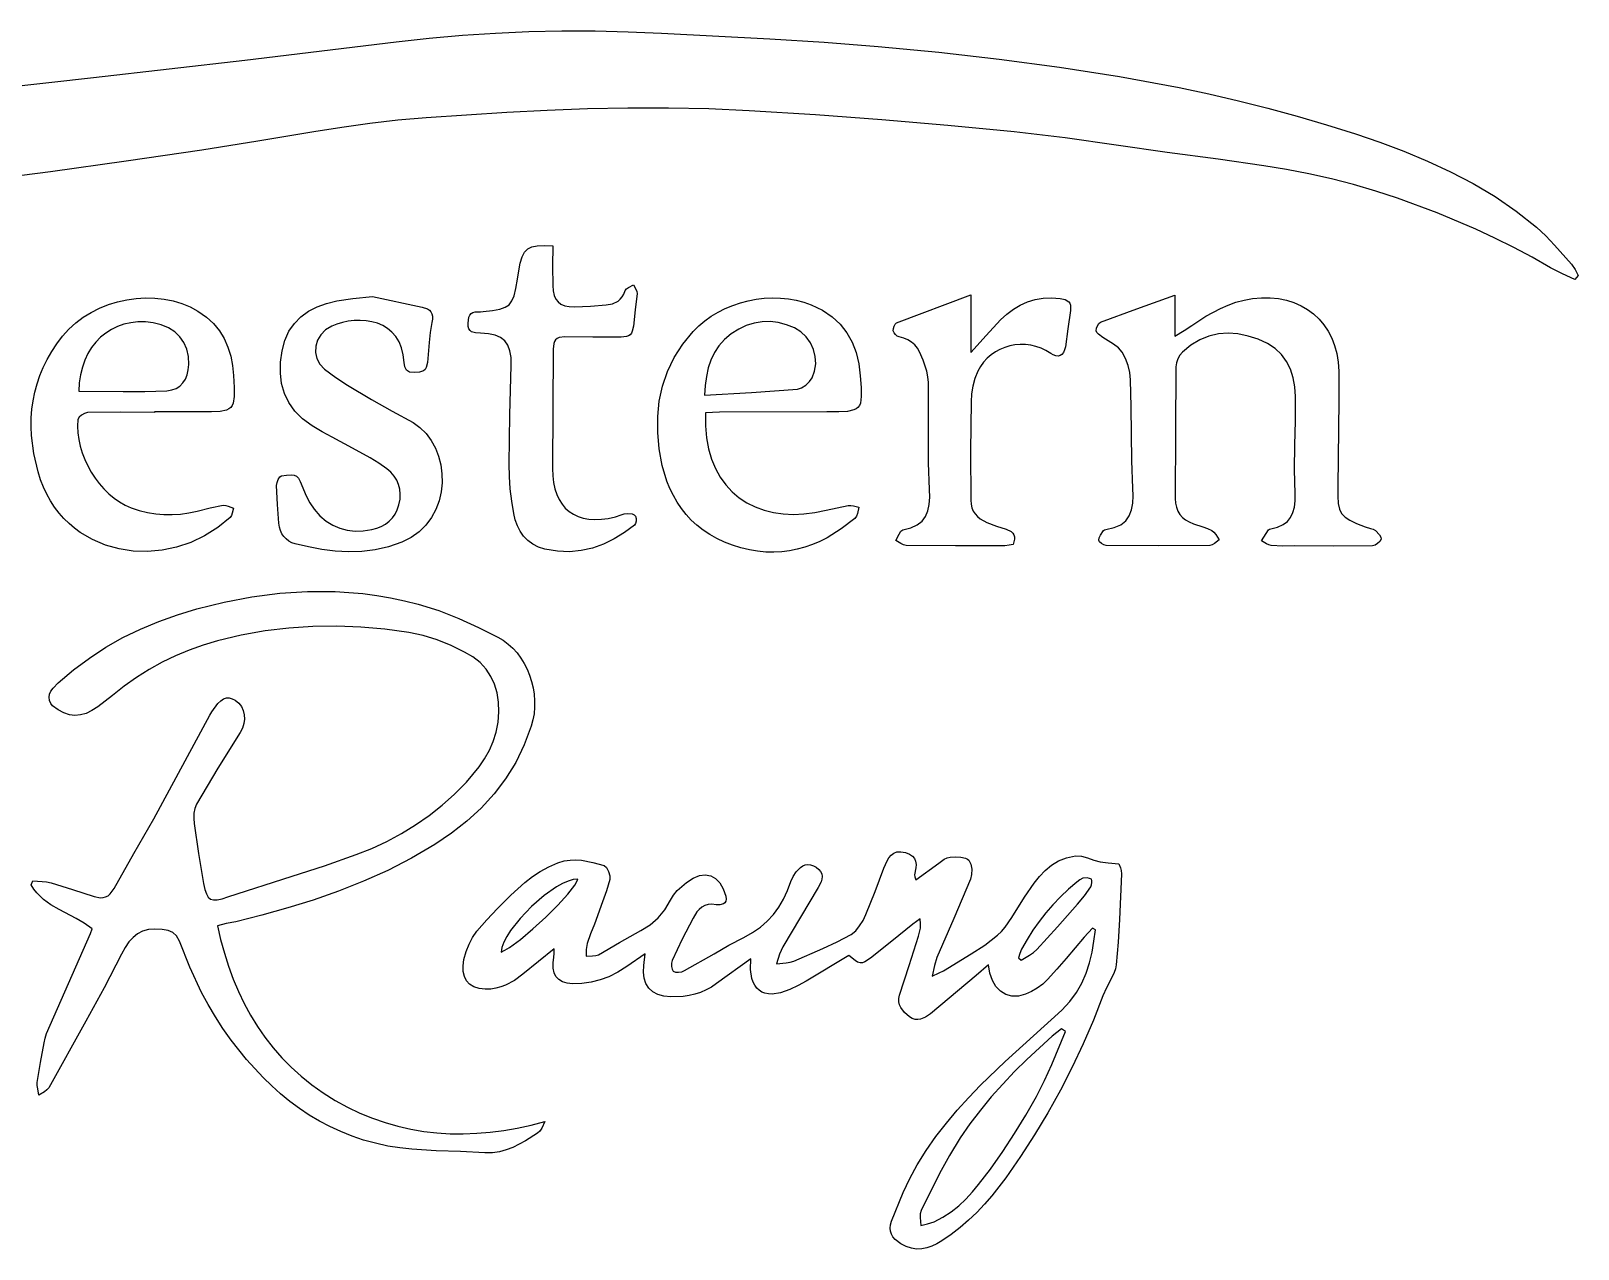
# Model space of a CAD drawing. Extents: x 20 to 1042, y 32 to 496.
# Drawn here: x 573.7 to 1041.9, y 32 to 400.6 of the extents above; entities that cross this region are included whole.
import ezdxf

# ---------------------------------------------------------------- set-up
doc = ezdxf.new("R2010")
doc.units = 0

msp = doc.modelspace()

# ---------------------------------------------------------------- linework, layer by layer
at = {"layer": 'Layer 1', "color": 7}
for points in [[(536.660644, 380.218016), (592.591837, 386.461513), (638.423235, 391.687689), (684.21693, 397.235333), (694.237649, 398.38105), (704.263639, 399.278162), (714.294963, 399.935537), (724.331681, 400.362042), (734.373857, 400.566547), (744.421551, 400.557917), (754.474827, 400.34502), (764.533745, 399.936725), (797.344352, 398.230496), (813.736633, 397.182292), (830.10535, 395.875376), (848.442389, 394.110892), (866.731988, 392.062859), (884.958212, 389.652369), (903.105123, 386.80051), (921.156784, 383.428374), (930.141915, 381.522542), (939.097258, 379.45705), (948.020819, 377.222034), (956.910608, 374.807629), (965.764631, 372.203973), (974.580897, 369.401201), (981.935328, 366.879792), (989.19857, 364.166799), (996.342937, 361.213758), (1003.340739, 357.972208), (1010.164288, 354.393687), (1016.785896, 350.429732), (1023.177875, 346.031882), (1029.312537, 341.151674), (1032.131503, 338.531228), (1034.798665, 335.733676), (1039.967294, 329.962459), (1041.019011, 328.364378), (1041.911979, 326.623422), (1040.972709, 325.40634), (1040.972709, 325.40634)], [(1040.972709, 325.40634), (1037.237128, 327.077182), (1033.598781, 328.914711), (1028.056429, 332.078891), (1022.435694, 335.068043), (1016.741041, 337.893175), (1010.976935, 340.565292), (999.258223, 345.494515), (987.315277, 349.943767), (980.678858, 352.135362), (973.990257, 354.07457), (967.253597, 355.785078), (960.473001, 357.290576), (953.652594, 358.614752), (946.796499, 359.781294), (932.993741, 361.736232), (917.547303, 363.830696), (902.116244, 366.05588), (886.676255, 368.188295), (871.203027, 370.004451), (851.191499, 371.949714), (831.157398, 373.686123), (811.105934, 375.19036), (791.042316, 376.439109), (778.818013, 376.965655), (766.594764, 377.207599), (754.372879, 377.194364), (742.152669, 376.955377), (729.934443, 376.52006), (717.718512, 375.917839), (693.294772, 374.330383), (684.738752, 373.567123), (676.220033, 372.566606), (667.730272, 371.381543), (659.26113, 370.064643), (642.351341, 367.246173), (625.423941, 364.532874), (602.520769, 361.169611), (579.594528, 357.948726), (556.639017, 354.975888)], [(731.58787, 335.534577), (731.54719, 329.4409), (731.61962, 323.551613), (731.759844, 321.920149), (732.05829, 320.556699), (732.534028, 319.44452), (733.206126, 318.566869), (734.093652, 317.907004), (735.215675, 317.448179), (736.591264, 317.173654), (738.239487, 317.066684), (743.008595, 317.252223), (747.777704, 317.693746), (749.717345, 318.053248), (751.35685, 318.823515), (752.047154, 319.394932), (752.642145, 320.107735), (753.135065, 320.974823), (753.519155, 322.009094), (753.88523, 322.527057), (754.536807, 322.961924), (756.040631, 323.773863), (756.745745, 322.436396), (757.029592, 321.772871), (757.117484, 321.122741), (756.581703, 316.186945), (756.006235, 311.25115), (755.688818, 309.709416), (755.397808, 309.126119), (755.006773, 308.662536), (754.506845, 308.314666), (753.889158, 308.07851), (752.265031, 307.925341), (743.781178, 307.96106), (735.297324, 307.988841), (733.555995, 307.804212), (732.934541, 307.531288), (732.45934, 307.1349), (732.115481, 306.612751), (731.888048, 305.962549), (731.722807, 304.268804), (731.593492, 286.217629), (731.521724, 268.166454), (731.615941, 265.949474), (731.868168, 263.899298), (732.275927, 262.017407), (732.836743, 260.305279), (733.548139, 258.764397), (734.407637, 257.396241), (735.412763, 256.202291), (736.561038, 255.184027), (737.849987, 254.342931), (739.277133, 253.680483), (740.839998, 253.198163), (742.536108, 252.897452), (744.362984, 252.77983), (746.318151, 252.846778), (748.399132, 253.099776), (750.60345, 253.540306), (752.359289, 254.132971), (753.232124, 254.423599), (754.117112, 254.5907), (755.60473, 254.422028), (756.269909, 254.143472), (756.691505, 253.749326), (756.872372, 253.099651), (756.862492, 252.290482), (756.678483, 251.525465), (756.336964, 251.008246), (753.302507, 248.792172), (750.178133, 246.882033), (746.958013, 245.312648), (743.636318, 244.118836), (740.207219, 243.335417), (736.664887, 242.99721), (733.003492, 243.139036), (729.217206, 243.795714), (727.269069, 244.424424), (725.555212, 245.301646), (724.068318, 246.405272), (722.801069, 247.713196), (721.746147, 249.20331), (720.896236, 250.853507), (720.244019, 252.641679), (719.782177, 254.545721), (719.174793, 258.252901), (718.741042, 261.998032), (718.479932, 265.759534), (718.39047, 269.515827), (718.666628, 284.421441), (719.059865, 299.32904), (718.981307, 301.779853), (718.647694, 303.819096), (718.031185, 305.477959), (717.103935, 306.787634), (715.838102, 307.779314), (714.205842, 308.48419), (712.179312, 308.933454), (709.730668, 309.158298), (708.240405, 309.245776), (707.039859, 309.568402), (706.583578, 309.914943), (706.242141, 310.43673), (706.02969, 311.172581), (705.960361, 312.161315), (706.208903, 313.949441), (706.509164, 314.581583), (706.92675, 315.056184), (707.461662, 315.38605), (708.113901, 315.583986), (709.770356, 315.63529), (710.505897, 315.690852), (713.369961, 316.038236), (715.566997, 316.427013), (717.207851, 316.960587), (718.403368, 317.742363), (719.264395, 318.875744), (719.901776, 320.464136), (720.426359, 322.610943), (720.948988, 325.419569), (721.306175, 327.972795), (721.780197, 330.349836), (722.344539, 332.213482), (723.069925, 333.615885), (724.02708, 334.609198), (725.286728, 335.245572), (726.919592, 335.577159), (728.996398, 335.65611), (731.58787, 335.534577), (731.58787, 335.534577)], [(611.067668, 285.176495), (600.914956, 285.198323), (590.766214, 285.081245), (589.898589, 284.860277), (588.976641, 284.341405), (588.229814, 283.675193), (587.887551, 283.012206), (587.779405, 281.007695), (587.865242, 278.976984), (588.135402, 276.935236), (588.580221, 274.897611), (589.190038, 272.879271), (589.95519, 270.895379), (590.866015, 268.961097), (591.912851, 267.091585), (593.086035, 265.302007), (594.375906, 263.607523), (595.772802, 262.023296), (597.26706, 260.564488), (598.849017, 259.24626), (600.509013, 258.083774), (602.237384, 257.092193), (604.024468, 256.286677), (606.483442, 255.445009), (608.952864, 254.826799), (611.432518, 254.42284), (613.922187, 254.223922), (616.421655, 254.220837), (618.930702, 254.404376), (621.449114, 254.76533), (623.976672, 255.294491), (627.91962, 256.273779), (631.89035, 257.072489), (632.632505, 257.034455), (633.40641, 256.786078), (634.978033, 256.138511), (634.588766, 254.623112), (634.345143, 253.917998), (633.959389, 253.365681), (630.210806, 250.308456), (626.225219, 247.792658), (622.056706, 245.814262), (617.759344, 244.369239), (613.387211, 243.453563), (608.994386, 243.063206), (604.634946, 243.194143), (600.36297, 243.842346), (596.232536, 245.003789), (592.297721, 246.674444), (588.612603, 248.850284), (586.880581, 250.126391), (585.231262, 251.527284), (583.671406, 253.052459), (582.207774, 254.701415), (580.847124, 256.473646), (579.596217, 258.368651), (578.461813, 260.385925), (577.450671, 262.524965), (576.569551, 264.785268), (575.825212, 267.16633), (574.564872, 272.699174), (573.877426, 278.140241), (573.756882, 280.822947), (573.789571, 283.478616), (573.978833, 286.105884), (574.328003, 288.703386), (574.840419, 291.269759), (575.519417, 293.803637), (576.368335, 296.303657), (577.39051, 298.768454), (578.589278, 301.196665), (579.967977, 303.586924), (581.529944, 305.937868), (583.278515, 308.248132), (585.160722, 310.349987), (587.246134, 312.250002), (589.510557, 313.944836), (591.9298, 315.431148), (594.479671, 316.705597), (597.135977, 317.764842), (599.874526, 318.605543), (602.671126, 319.224358), (605.501584, 319.617947), (608.341708, 319.782969), (611.167306, 319.716083), (613.954185, 319.413949), (616.678154, 318.873224), (619.315019, 318.090568), (621.84059, 317.062641), (624.230672, 315.786102), (626.770886, 314.01569), (628.929914, 312.030843), (630.727662, 309.844333), (632.184037, 307.468936), (633.318943, 304.917425), (634.152286, 302.202576), (634.703973, 299.337163), (634.993908, 296.33396), (635.166916, 292.694414), (635.160554, 289.958502), (634.856475, 287.996991), (634.555807, 287.266251), (634.136329, 286.680649), (633.583246, 286.224032), (632.881766, 285.880244), (630.974438, 285.466544), (628.295995, 285.310316), (624.728088, 285.282328), (611.067668, 285.279682), (611.067668, 285.176495), (611.067668, 285.176495)], [(677.073189, 320.196701), (692.045941, 316.987309), (693.665643, 316.447932), (694.270593, 316.05932), (694.73245, 315.571459), (695.046348, 314.969373), (695.207418, 314.238085), (695.210793, 313.36262), (695.051604, 312.328002), (694.526737, 309.349749), (694.174511, 306.333544), (693.678418, 300.265663), (693.297997, 298.700159), (692.949068, 298.162167), (692.498378, 297.762708), (691.303868, 297.305476), (689.738777, 297.180626), (688.276666, 297.379518), (687.336694, 297.978013), (686.819889, 298.949074), (686.627281, 300.265663), (686.379096, 302.623537), (685.861943, 304.71119), (685.101411, 306.538697), (684.123085, 308.11613), (682.952555, 309.453563), (681.615407, 310.561069), (680.137229, 311.448719), (678.543609, 312.126589), (676.860133, 312.604749), (675.112391, 312.893275), (673.325969, 313.002237), (671.526454, 312.941711), (669.739435, 312.721768), (667.990499, 312.352481), (666.305233, 311.843925), (664.709225, 311.20617), (662.862927, 310.091873), (661.427362, 308.658153), (660.422841, 306.991642), (659.869671, 305.17897), (659.788162, 303.306766), (660.198622, 301.461661), (661.121361, 299.730286), (662.576686, 298.19927), (665.948755, 295.689948), (669.491232, 293.38849), (676.768918, 289.04999), (683.042181, 285.551541), (689.323382, 282.064999), (691.426281, 280.566774), (693.259565, 278.753634), (694.814813, 276.671201), (696.083601, 274.365096), (697.057509, 271.88094), (697.728114, 269.264354), (698.086994, 266.56096), (698.125727, 263.816379), (697.835892, 261.076231), (697.209066, 258.386138), (696.236827, 255.791722), (694.910754, 253.338602), (693.222425, 251.072402), (691.163417, 249.038741), (688.725308, 247.283241), (685.899678, 245.851524), (681.878155, 244.445513), (677.854494, 243.530139), (673.829034, 243.052814), (669.802117, 242.960954), (665.774084, 243.201973), (661.745275, 243.723284), (657.716033, 244.472302), (653.686697, 245.396441), (652.634546, 245.744362), (651.698852, 246.234135), (650.882965, 246.856303), (650.190233, 247.601409), (649.624005, 248.459997), (649.187629, 249.422609), (648.884454, 250.479788), (648.717829, 251.622079), (648.260761, 257.312598), (647.998163, 263.007085), (648.1553, 263.906502), (648.554779, 264.878349), (649.052981, 265.654734), (649.506286, 265.967769), (651.028052, 266.138053), (652.588016, 266.312058), (653.329769, 266.214653), (654.018005, 265.895215), (654.631703, 265.279424), (655.149841, 264.292959), (657.015813, 259.885667), (658.137562, 257.782481), (659.449315, 255.831594), (661.163405, 253.875189), (663.024369, 252.267661), (665.024549, 251.004918), (667.156287, 250.082867), (669.411924, 249.497415), (671.783802, 249.24447), (674.264263, 249.319938), (676.845647, 249.719727), (678.345941, 250.121609), (679.724848, 250.666149), (680.975576, 251.358834), (682.091336, 252.205154), (683.065337, 253.210595), (683.89079, 254.380646), (684.560903, 255.720795), (685.068887, 257.23653), (685.388324, 258.867095), (685.472335, 260.431122), (685.32808, 261.922843), (684.962723, 263.336491), (684.383426, 264.6663), (683.597351, 265.906502), (682.61166, 267.051329), (681.433516, 268.095016), (678.970704, 269.832335), (676.373697, 271.398997), (671.045988, 274.341821), (664.864337, 277.641171), (661.783309, 279.303), (658.771983, 281.075458), (655.872902, 283.192438), (653.52402, 285.550921), (651.702051, 288.133205), (650.383709, 290.921584), (649.54571, 293.898355), (649.164767, 297.045812), (649.217596, 300.346253), (649.680911, 303.781971), (650.528124, 306.93702), (651.780956, 309.692094), (653.41119, 312.066665), (655.390612, 314.080203), (657.691006, 315.752182), (660.284157, 317.102072), (663.14185, 318.149345), (666.235869, 318.913473), (671.139584, 319.593782), (677.073189, 320.196701), (677.073189, 320.196701)], [(777.871374, 285.007162), (777.850062, 281.131913), (778.15269, 277.506838), (778.763563, 274.134438), (779.666983, 271.017212), (780.847255, 268.157659), (782.28868, 265.55828), (783.975564, 263.221575), (785.892208, 261.150043), (788.022916, 259.346185), (790.351992, 257.812499), (792.863739, 256.551487), (795.542459, 255.565647), (798.372457, 254.85748), (801.338036, 254.429485), (804.423499, 254.284163), (807.613149, 254.424013), (810.975296, 254.885627), (814.317352, 255.574949), (821.003695, 257.011635), (821.794095, 257.027385), (822.614013, 256.873721), (824.273941, 256.448073), (823.821835, 254.602606), (823.534638, 253.751311), (823.070088, 253.106389), (818.918093, 249.893711), (814.623565, 247.241246), (812.423655, 246.135596), (810.189077, 245.182604), (807.920151, 244.38647), (805.617201, 243.751396), (803.280548, 243.281583), (800.910513, 242.981232), (798.507417, 242.854545), (796.071584, 242.905723), (793.603334, 243.138966), (791.102989, 243.558478), (788.570871, 244.168458), (786.007301, 244.973108), (783.551982, 245.927225), (781.251381, 247.012345), (779.102894, 248.225155), (777.103918, 249.562342), (775.251847, 251.02059), (773.544078, 252.596587), (771.978005, 254.287018), (770.551024, 256.088571), (769.260531, 257.99793), (768.103921, 260.011784), (767.078589, 262.126817), (766.181932, 264.339715), (764.764222, 269.045856), (763.829954, 274.103696), (763.377724, 279.05746), (763.380163, 283.882395), (763.85786, 288.570469), (764.831401, 293.113654), (766.321375, 297.503918), (768.348371, 301.733231), (770.932974, 305.793562), (774.095775, 309.676881), (775.773731, 311.35856), (777.599298, 312.896287), (779.556749, 314.287186), (781.630354, 315.528382), (783.804388, 316.616997), (786.063122, 317.550158), (788.390829, 318.324987), (790.77178, 318.938609), (793.190248, 319.388148), (795.630506, 319.670728), (798.076825, 319.783475), (800.513478, 319.723511), (802.924737, 319.487961), (805.294875, 319.073949), (807.608164, 318.4786), (809.848876, 317.699037), (813.244581, 316.078394), (816.158767, 314.117989), (818.611958, 311.83624), (820.62468, 309.251564), (822.217459, 306.382378), (823.410821, 303.2471), (824.225293, 299.864148), (824.681399, 296.251939), (824.929631, 292.645337), (824.972109, 289.933656), (824.696095, 287.988873), (824.403424, 287.264061), (823.988853, 286.682964), (823.43829, 286.229581), (822.737644, 285.887908), (820.829732, 285.47568), (818.152379, 285.318259), (814.592849, 285.28762), (782.099411, 285.202953), (777.871374, 285.007162), (777.871374, 285.007162)], [(858.100877, 320.712638), (858.100877, 303.276618), (862.747947, 308.458145), (867.139033, 313.153501), (869.03631, 314.899424), (871.024682, 316.402291), (873.109172, 317.649733), (875.294804, 318.629377), (877.586599, 319.328853), (879.989581, 319.735789), (882.508773, 319.837814), (885.149197, 319.622556), (886.724128, 319.272355), (887.783121, 318.638638), (888.11232, 318.170889), (888.30435, 317.578776), (888.265985, 315.950144), (887.521845, 310.478898), (886.741987, 305.017574), (886.493811, 304.045516), (886.140185, 303.278561), (885.690006, 302.716927), (885.152174, 302.36083), (884.535587, 302.210488), (883.849144, 302.266118), (883.101744, 302.527936), (882.302284, 302.99616), (880.87298, 303.87613), (879.380187, 304.580263), (877.838987, 305.111499), (876.264459, 305.472781), (874.671684, 305.66705), (873.075743, 305.697247), (871.491716, 305.566316), (869.934683, 305.277196), (868.419725, 304.83283), (866.961922, 304.23616), (865.576355, 303.490127), (864.278105, 302.597673), (863.082251, 301.56174), (862.003874, 300.385268), (861.058055, 299.071201), (860.259875, 297.622479), (859.392497, 295.440786), (858.767957, 293.126883), (858.376085, 290.752954), (858.20671, 288.391178), (858.042008, 273.482588), (858.111461, 258.570028), (858.205119, 257.38574), (858.46534, 256.303958), (858.881831, 255.32251), (859.444297, 254.439226), (860.142445, 253.651937), (860.96598, 252.958471), (862.948038, 251.844329), (865.882263, 250.755239), (868.872051, 249.807039), (870.333542, 249.105109), (870.827836, 248.645949), (871.164001, 248.110732), (871.341665, 247.496512), (871.360454, 246.800343), (870.919924, 245.150379), (869.711441, 244.947973), (868.467239, 244.824942), (853.527891, 244.797822), (838.590527, 244.877858), (837.789047, 245.049796), (836.990792, 245.455641), (835.39701, 246.428315), (836.412678, 248.367377), (836.945937, 249.192421), (837.553361, 249.598019), (839.990021, 250.213087), (841.918278, 251.109408), (843.388579, 252.277526), (844.451371, 253.707985), (845.1571, 255.391327), (845.556212, 257.318096), (845.699154, 259.478835), (845.636372, 261.864087), (845.339171, 269.941434), (845.294729, 278.034408), (845.284477, 294.230525), (845.132011, 295.941054), (844.779123, 297.653568), (843.718145, 301.001204), (842.631329, 303.464513), (841.94807, 304.567075), (841.147391, 305.556993), (840.211155, 306.414329), (839.121222, 307.119149), (837.859456, 307.651513), (836.407717, 307.991487), (835.858914, 308.226718), (835.319289, 308.694616), (834.8893, 309.276616), (834.669407, 309.854151), (834.696527, 310.517924), (834.912162, 311.253134), (835.261742, 311.890117), (835.690697, 312.259211), (858.100877, 320.712638), (858.100877, 320.712638)], [(919.851904, 320.614742), (919.851904, 308.269299), (922.669051, 309.920297), (925.061543, 311.42842), (929.294333, 314.227047), (933.692571, 316.632768), (935.984661, 317.635579), (938.355226, 318.476911), (940.816639, 319.135682), (943.38127, 319.590806), (946.108812, 319.829733), (948.738259, 319.820094), (951.259326, 319.569121), (953.661725, 319.084047), (955.935171, 318.372103), (958.069378, 317.440521), (960.054059, 316.296534), (961.878929, 314.947374), (963.5337, 313.400273), (965.008088, 311.662462), (966.291805, 309.741175), (967.374566, 307.643643), (968.246084, 305.377098), (968.896073, 302.948773), (969.314247, 300.365899), (969.49032, 297.635708), (969.547371, 288.886403), (969.454602, 280.133874), (969.164883, 262.626086), (969.174454, 259.834249), (969.322806, 257.635802), (969.688199, 255.917201), (970.348892, 254.564903), (971.383143, 253.465365), (972.869211, 252.505042), (974.885354, 251.570392), (977.509831, 250.547872), (979.12974, 250.069969), (979.910426, 249.798151), (980.602806, 249.407519), (981.859245, 248.110732), (982.272284, 247.399458), (982.335825, 246.835772), (981.911417, 246.123093), (981.242436, 245.454318), (980.461337, 244.955703), (979.700578, 244.753504), (967.890585, 244.69728), (956.078608, 244.764087), (952.566269, 244.73366), (949.069804, 244.861983), (948.321158, 245.055294), (947.589132, 245.422238), (946.138225, 246.280148), (948.217847, 249.653581), (948.504589, 249.844081), (948.884596, 249.939331), (950.942644, 250.452761), (952.61625, 251.200193), (953.935212, 252.179982), (954.929326, 253.390485), (955.628388, 254.83006), (956.062196, 256.497062), (956.260545, 258.389848), (956.253233, 260.506776), (956.100974, 267.861894), (956.192048, 275.227182), (956.354064, 282.596935), (956.414628, 289.965447), (956.238934, 292.904473), (955.741306, 295.660472), (954.906397, 298.214375), (953.718858, 300.547114), (952.163343, 302.639619), (950.224502, 304.472822), (947.886989, 306.027656), (945.135455, 307.28505), (942.036284, 308.267961), (938.982288, 308.880196), (935.983421, 309.096612), (933.049634, 308.892061), (930.190882, 308.241399), (927.417117, 307.119479), (924.738292, 305.501156), (922.164359, 303.361284), (921.395497, 302.443967), (920.768022, 301.332925), (920.341961, 300.138043), (920.177341, 298.969207), (920.062909, 279.064297), (920.023883, 259.157403), (920.10489, 257.736623), (920.361391, 256.454439), (920.792765, 255.307317), (921.398391, 254.291721), (922.17765, 253.404118), (923.129922, 252.640971), (924.254585, 251.998748), (925.551021, 251.473912), (928.373791, 250.569038), (929.756527, 250.059303), (931.075514, 249.433977), (931.717459, 248.907375), (932.254232, 248.189776), (933.250387, 246.616168), (931.884477, 245.536008), (931.201026, 245.085473), (930.514599, 244.896379), (914.82615, 244.809067), (899.137701, 244.896379), (898.438829, 245.071872), (897.69407, 245.490699), (897.103595, 246.00924), (896.867578, 246.483877), (897.021119, 247.231076), (897.3855, 247.974802), (898.312202, 249.441915), (898.591998, 249.64399), (898.971013, 249.740894), (901.539231, 250.291387), (903.539576, 251.185145), (905.035705, 252.395845), (906.091273, 253.897162), (906.769933, 255.662773), (907.135342, 257.666353), (907.251154, 259.88158), (907.181024, 262.282128), (906.862573, 270.463861), (906.738839, 278.656508), (906.652313, 286.852132), (906.445483, 295.042795), (906.222241, 297.212624), (905.72714, 299.391878), (904.972086, 301.484812), (903.968986, 303.39568), (902.805896, 304.706234), (901.294052, 305.797763), (898.039681, 307.85655), (896.784235, 308.80971), (896.286488, 309.336643), (896.052663, 309.885901), (896.126291, 310.598787), (896.427378, 311.380134), (896.879774, 312.057301), (897.407328, 312.457648), (908.347835, 316.491547), (919.851904, 320.614742), (919.851904, 320.614742)], [(588.162717, 291.603216), (601.573107, 291.504328), (608.198678, 291.52843), (614.792996, 291.732862), (616.327051, 291.950765), (617.653552, 292.428343), (618.776283, 293.145471), (619.699027, 294.082028), (620.425565, 295.21789), (620.959682, 296.532935), (621.305159, 298.007039), (621.46578, 299.620081), (621.365378, 302.04102), (620.870426, 304.26653), (619.999871, 306.274317), (618.772655, 308.042088), (617.207724, 309.54755), (615.324023, 310.76841), (613.140495, 311.682373), (610.676085, 312.267148), (608.332246, 312.520372), (606.071219, 312.527716), (603.902024, 312.297734), (601.83368, 311.838979), (599.875204, 311.160005), (598.035616, 310.269366), (596.323936, 309.175615), (594.74918, 307.887307), (593.32037, 306.412996), (592.046522, 304.761233), (590.936656, 302.940575), (589.999792, 300.959574), (589.244946, 298.826783), (588.68114, 296.550758), (588.317391, 294.140051), (588.162717, 291.603216), (588.162717, 291.603216)], [(777.519479, 290.383488), (791.774219, 291.189144), (805.689631, 292.201174), (806.928293, 292.585439), (808.167451, 293.404034), (809.263734, 294.483078), (810.073771, 295.64869), (810.867727, 297.680176), (811.184689, 299.832615), (811.055663, 302.02406), (810.511656, 304.172562), (809.583672, 306.196172), (808.302719, 308.012943), (806.6998, 309.540925), (804.805924, 310.698171), (802.307971, 311.688957), (799.828125, 312.329036), (797.371596, 312.620423), (794.943592, 312.565135), (792.549323, 312.165186), (790.193997, 311.422591), (787.882823, 310.339367), (785.62101, 308.917527), (783.564678, 307.216951), (781.8753, 305.328046), (780.518491, 303.25695), (779.459864, 301.009803), (778.665035, 298.592744), (778.099618, 296.011913), (777.729228, 293.273448), (777.519479, 290.383488), (777.519479, 290.383488)], [(592.179087, 128.882025), (589.830071, 130.601923), (587.327669, 132.071449), (582.198686, 134.728317), (579.740095, 136.150125), (577.464097, 137.790493), (575.454687, 139.766655), (574.576201, 140.917293), (573.79586, 142.195842), (574.232422, 143.420861), (577.032703, 143.247559), (578.419324, 143.111299), (579.767499, 142.836133), (586.301376, 140.859367), (592.787628, 138.721867), (594.686218, 138.328134), (595.525086, 138.361145), (596.298314, 138.556503), (597.011887, 138.921028), (597.671789, 139.461542), (598.854516, 141.097822), (604.830785, 151.659314), (610.826897, 162.2089), (627.831647, 193.572569), (628.381979, 194.533005), (630.254069, 197.082965), (631.133436, 197.922143), (631.994199, 198.480253), (632.850745, 198.764395), (633.717461, 198.78167), (634.608733, 198.539179), (635.538949, 198.044021), (636.594971, 197.181362), (637.40149, 196.146837), (637.958287, 194.975701), (638.265146, 193.703206), (638.321851, 192.364608), (638.128183, 190.995158), (637.683927, 189.630111), (636.988864, 188.304721), (630.250927, 177.54413), (623.757068, 166.640665), (623.242661, 165.339082), (623.003338, 163.859898), (622.976838, 162.317213), (623.100902, 160.825131), (624.373216, 151.713884), (625.937232, 142.648279), (626.335316, 140.854365), (626.787288, 139.492796), (627.340587, 138.530582), (628.042651, 137.934732), (628.940921, 137.672258), (630.082834, 137.710168), (631.51583, 138.015472), (633.287348, 138.55518), (652.771902, 144.823151), (662.494087, 148.009474), (672.149299, 151.376872), (676.860649, 153.242187), (681.424876, 155.357564), (685.837237, 157.723035), (690.092987, 160.338629), (694.187383, 163.204378), (698.115681, 166.320313), (701.873137, 169.686465), (705.455007, 173.302865), (707.469987, 175.575478), (709.321846, 177.931), (710.980663, 180.382145), (712.416517, 182.941624), (713.599487, 185.622149), (714.499653, 188.436434), (715.087094, 191.39719), (715.33189, 194.51713), (715.225964, 197.489002), (714.785113, 200.282931), (714.006299, 202.887167), (712.886482, 205.289958), (711.422625, 207.479552), (709.611689, 209.4442), (707.450635, 211.172149), (704.936424, 212.651649), (700.869577, 214.583105), (696.668536, 216.298264), (692.372742, 217.679056), (688.021633, 218.607412), (680.753574, 219.555839), (673.487717, 220.180193), (666.228247, 220.461994), (658.979349, 220.382764), (651.745211, 219.924023), (644.530017, 219.06729), (637.337954, 217.794088), (630.173206, 216.085936), (625.807829, 214.780369), (621.55057, 213.253947), (617.402141, 211.508314), (613.363256, 209.545114), (609.434627, 207.365988), (605.616968, 204.972582), (601.910993, 202.366538), (598.317413, 199.549499), (593.975606, 196.120503), (592.136956, 194.945093), (590.377897, 194.108018), (588.675331, 193.612752), (587.006159, 193.462767), (585.34728, 193.661535), (583.675596, 194.212529), (581.968008, 195.119222), (580.201415, 196.385086), (579.675349, 197.06523), (579.320684, 198.014256), (579.174874, 199.035711), (579.275374, 199.933144), (579.71297, 200.86274), (580.371079, 201.732308), (581.968829, 203.301286), (586.580795, 207.250238), (591.380501, 210.84033), (596.362956, 214.086753), (601.523167, 217.004701), (606.856142, 219.609365), (612.35689, 221.91594), (618.020418, 223.939617), (623.841735, 225.695591), (632.209539, 227.771498), (640.58401, 229.364241), (648.964123, 230.44483), (657.348857, 230.984274), (665.737187, 230.953584), (669.932381, 230.715378), (674.12809, 230.323767), (678.324188, 229.775128), (682.520544, 229.065835), (686.717033, 228.192267), (690.913525, 227.150797), (697.115971, 225.214794), (703.209028, 222.836771), (709.17955, 220.125374), (715.014391, 217.189247), (716.644984, 216.219355), (718.159849, 215.082097), (719.555248, 213.792918), (720.827445, 212.367263), (721.972704, 210.820577), (722.98729, 209.168305), (723.867465, 207.425891), (724.609493, 205.60878), (725.209639, 203.732417), (725.664167, 201.812247), (725.969339, 199.863714), (726.12142, 197.902263), (726.116673, 195.943339), (725.951363, 194.002387), (725.621753, 192.094851), (725.124107, 190.236177), (722.997785, 184.535633), (720.396795, 179.227374), (717.341569, 174.290938), (713.852541, 169.705859), (709.950143, 165.451675), (705.654809, 161.50792), (700.98697, 157.854132), (695.967061, 154.469847), (688.898984, 150.320963), (681.667259, 146.606316), (674.287574, 143.282404), (666.775618, 140.305727), (659.147081, 137.632782), (651.41765, 135.22007), (643.603015, 133.024087), (635.718866, 131.001335), (632.813744, 130.485398), (630.117644, 129.831878), (631.09271, 125.654563), (632.213224, 121.574832), (633.483806, 117.596815), (634.909076, 113.724644), (636.493655, 109.962451), (638.242161, 106.314366), (640.159214, 102.784523), (642.249436, 99.377052), (644.517444, 96.096084), (646.96786, 92.945752), (649.605303, 89.930187), (652.434393, 87.05352), (655.45975, 84.319883), (658.685993, 81.733407), (662.117743, 79.298224), (665.75962, 77.018465), (669.484821, 74.967632), (673.246218, 73.16221), (677.042922, 71.59671), (680.874047, 70.265646), (684.738705, 69.163528), (688.636008, 68.28487), (692.565069, 67.624183), (696.525, 67.175978), (700.514914, 66.934768), (704.533922, 66.895065), (708.581139, 67.051381), (712.655675, 67.398228), (716.756643, 67.930117), (720.883157, 68.641561), (725.034328, 69.527072), (729.209269, 70.581161), (728.254455, 68.650367), (727.702758, 67.732594), (726.992063, 67.041041), (723.334741, 64.737846), (719.543721, 62.758103), (717.557845, 61.997737), (715.490268, 61.448087), (713.324899, 61.152436), (711.045646, 61.154069), (703.676803, 61.505592), (696.290844, 61.745743), (688.948046, 62.200701), (685.311668, 62.610665), (681.708683, 63.19665), (677.984364, 64.015243), (674.373135, 65.016882), (670.872433, 66.196224), (667.479698, 67.547924), (664.192368, 69.066636), (661.007879, 70.747016), (657.923672, 72.58372), (654.937183, 74.571403), (652.045851, 76.704721), (649.247113, 78.978328), (646.538409, 81.38688), (643.917177, 83.925033), (638.926878, 89.368761), (634.255722, 95.266755), (631.794604, 98.752745), (629.4967, 102.321737), (627.352338, 105.968925), (625.351842, 109.689505), (621.743757, 117.331613), (618.595054, 125.209613), (617.756037, 126.804552), (616.647392, 127.803188), (615.220753, 128.37816), (613.427748, 128.702109), (611.19568, 128.848358), (609.229643, 128.677511), (607.496025, 128.194931), (605.961216, 127.405983), (604.591606, 126.31603), (603.353585, 124.930437), (602.213542, 123.254567), (601.137868, 121.293785), (595.839014, 111.073191), (590.330314, 100.957274), (579.074291, 80.846981), (578.517757, 80.176388), (577.759314, 79.617663), (576.103024, 78.576859), (575.725663, 80.532458), (575.592172, 81.502445), (575.616191, 82.450354), (576.601432, 88.430592), (577.711689, 94.390985), (577.983548, 95.836601), (578.410188, 97.224669), (591.750463, 127.450631), (592.179087, 128.882025), (592.179087, 128.882025)], [(799.292014, 118.303997), (802.249721, 118.651593), (803.455103, 118.840149), (804.52282, 119.171829), (813.314913, 122.9934), (817.650932, 125.024116), (821.892694, 127.225736), (823.28841, 128.309534), (824.487922, 129.786238), (825.504376, 131.476261), (826.350917, 133.20002), (829.231565, 140.169797), (831.846306, 147.254669), (832.76875, 149.455338), (833.330632, 150.404984), (833.99902, 151.199601), (834.80346, 151.798262), (835.773503, 152.160037), (836.938697, 152.244001), (838.32859, 152.009225), (839.566161, 151.545388), (840.466296, 150.934274), (841.069582, 150.194548), (841.416604, 149.344874), (841.54795, 148.40392), (841.504206, 147.39035), (841.053795, 145.220025), (841.156651, 144.691521), (841.519461, 143.762173), (848.406556, 148.736333), (850.109809, 149.939525), (850.99393, 150.407671), (851.888468, 150.62281), (853.449343, 150.674404), (855.066772, 150.598998), (856.518506, 150.289436), (857.112784, 150.01336), (857.582295, 149.638561), (858.180252, 148.515117), (858.434913, 147.004968), (858.371083, 145.392128), (858.013565, 143.96061), (853.008316, 132.081495), (847.872098, 120.253974), (847.153425, 117.795005), (846.464517, 114.61571), (848.533887, 115.548365), (849.874992, 116.234958), (858.248713, 121.322558), (862.330774, 123.989265), (866.160075, 126.947923), (867.399337, 128.14234), (868.53107, 129.461214), (870.564721, 132.363937), (874.362148, 138.470513), (877.339782, 142.718931), (878.937956, 144.716589), (880.667161, 146.547901), (882.570991, 148.151383), (884.69304, 149.465549), (887.076902, 150.428915), (889.766171, 150.979997), (891.592165, 150.890452), (893.464049, 150.38667), (895.360241, 149.729098), (897.259161, 149.178187), (899.734997, 148.831914), (902.937112, 148.53525), (903.404763, 147.390598), (903.66116, 146.515283), (903.749382, 145.561337), (903.158701, 131.782516), (902.737352, 124.90402), (902.119551, 118.047351), (901.893007, 116.846346), (901.504768, 115.665898), (900.40803, 113.34075), (899.158991, 111.020068), (898.087306, 108.652009), (895.263162, 101.307795), (892.181235, 94.10168), (888.848905, 87.029635), (885.273551, 80.087628), (881.462554, 73.271629), (877.423291, 66.577607), (873.163143, 60.001531), (868.689489, 53.53937), (864.505646, 48.126126), (862.266029, 45.565216), (859.920216, 43.1105), (857.462411, 40.76877), (854.886814, 38.546816), (852.187628, 36.451427), (849.359055, 34.489394), (847.866998, 33.599729), (846.357237, 32.885153), (844.82943, 32.369201), (843.283237, 32.075405), (841.718316, 32.027299), (840.134327, 32.248417), (838.530928, 32.762292), (836.907779, 33.592458), (835.201756, 34.930462), (834.562576, 35.701117), (834.086332, 36.535613), (833.788309, 37.431004), (833.683794, 38.384345), (833.788072, 39.392691), (834.116428, 40.453095), (837.687307, 49.116534), (839.643526, 53.362058), (841.847544, 57.46049), (844.603269, 61.846325), (847.571879, 66.062249), (850.72913, 70.12612), (854.050773, 74.055797), (857.512562, 77.869141), (861.090252, 81.58401), (868.496343, 88.789763), (877.086692, 96.564204), (885.696884, 104.320785), (888.117023, 106.881685), (890.120133, 109.614636), (891.749809, 112.500694), (893.049646, 115.520914), (894.063236, 118.656352), (894.834175, 121.888063), (895.406057, 125.197102), (895.822476, 128.564526), (894.959935, 129.130733), (892.412001, 126.387007), (886.954315, 119.892487), (884.19149, 116.678589), (881.33391, 113.554732), (879.880151, 112.190435), (878.258464, 110.962811), (876.518211, 109.919237), (874.708752, 109.107092), (872.585324, 108.570143), (870.586012, 108.561968), (868.751588, 109.054723), (867.122827, 110.020565), (865.7405, 111.43165), (864.645379, 113.260135), (863.878238, 115.478178), (863.47985, 118.057935), (859.796854, 114.79298), (845.919476, 103.217474), (844.427145, 102.151825), (842.874787, 101.530427), (842.074082, 101.438334), (841.255953, 101.519719), (840.419591, 101.795387), (839.564192, 102.286142), (838.034489, 103.56354), (836.907118, 105.07187), (836.550582, 105.919068), (836.362159, 106.831719), (836.364361, 107.812397), (836.579696, 108.863675), (839.425286, 117.804927), (842.334376, 126.72832), (842.882394, 129.144954), (842.941966, 130.467249), (842.797397, 131.908855), (840.604003, 130.353107), (834.239459, 125.135861), (827.819353, 119.992036), (826.067937, 118.881449), (825.318904, 118.653887), (824.601031, 118.64597), (823.874353, 118.858567), (823.098903, 119.292545), (821.24182, 120.828119), (808.301065, 113.070545), (805.880131, 111.730763), (803.387759, 110.527902), (800.513617, 109.504778), (797.988074, 109.138883), (796.863885, 109.197175), (795.836276, 109.413507), (794.908388, 109.78579), (794.083367, 110.311937), (793.364354, 110.989856), (792.754493, 111.81746), (792.256928, 112.79266), (791.874802, 113.913366), (791.469437, 116.582941), (791.563544, 119.809474), (781.210412, 112.345588), (779.632422, 111.292284), (778.008296, 110.406566), (776.338529, 109.682637), (774.623618, 109.114698), (772.864058, 108.696952), (771.060346, 108.423599), (767.32245, 108.286884), (765.238931, 108.517061), (763.431178, 109.05277), (761.913764, 109.879064), (760.70126, 110.981001), (759.808241, 112.343634), (759.249278, 113.95202), (759.038945, 115.791213), (759.191814, 117.846268), (759.615147, 121.301722), (754.050967, 117.519839), (751.352964, 115.817041), (748.574099, 114.414627), (745.958241, 113.469445), (743.21067, 112.786449), (740.409026, 112.38573), (737.630946, 112.287379), (735.924365, 112.459503), (734.516804, 112.889967), (733.401442, 113.568974), (732.571457, 114.486726), (732.020029, 115.633424), (731.740336, 116.999272), (731.725556, 118.574471), (731.968869, 120.349223), (732.025755, 121.396972), (731.98739, 122.809845), (722.578819, 115.20573), (720.025676, 113.325413), (717.308325, 111.867023), (715.873655, 111.329305), (714.380632, 110.936973), (712.823489, 110.703328), (711.196458, 110.641673), (709.291042, 110.838617), (707.713512, 111.345092), (706.456893, 112.138743), (705.514208, 113.197214), (704.87848, 114.498151), (704.542733, 116.019199), (704.499992, 117.738001), (704.743279, 119.632203), (705.374738, 122.045361), (706.261779, 124.252608), (707.36679, 126.286905), (708.652162, 128.181211), (711.613548, 131.681685), (714.845058, 135.017705), (718.91422, 139.120726), (723.171154, 142.965778), (725.442046, 144.714052), (727.846294, 146.304816), (730.412703, 147.707064), (733.170076, 148.889792), (735.030121, 149.443519), (736.839719, 149.728396), (738.607459, 149.784387), (740.341929, 149.65146), (743.745417, 148.978716), (747.118892, 148.029897), (747.843643, 147.432146), (748.479841, 146.29787), (748.875434, 144.990458), (748.878369, 143.873298), (747.851167, 140.454803), (746.687291, 137.073515), (744.216417, 130.353107), (743.062835, 127.438725), (742.004503, 124.500531), (741.742896, 122.614054), (741.673774, 120.672015), (743.65087, 120.711041), (744.602708, 120.798518), (745.449373, 121.079472), (751.827808, 124.763129), (758.226086, 128.40313), (761.063739, 130.135363), (763.500549, 132.200227), (765.548421, 134.656508), (767.219263, 137.562993), (768.127774, 139.078889), (769.306161, 140.480682), (770.654211, 141.764406), (772.071715, 142.926091), (774.079125, 144.238789), (775.98713, 145.006995), (777.770988, 145.241342), (779.405956, 144.952466), (780.867291, 144.151002), (782.130251, 142.847584), (783.170093, 141.052848), (783.962075, 138.777429), (784.086145, 137.930314), (783.988244, 137.274474), (783.710323, 136.7896), (783.294333, 136.455383), (782.215951, 136.157686), (781.088703, 136.218912), (779.797249, 136.342759), (778.651894, 136.236854), (777.6385, 135.926186), (776.742928, 135.435746), (775.951039, 134.790525), (775.248695, 134.015514), (774.056087, 132.176083), (770.788157, 125.829068), (767.772241, 119.357037), (767.562683, 118.523518), (767.546353, 117.550597), (767.719035, 116.669949), (768.076512, 116.11325), (768.788736, 115.842465), (769.698405, 115.798396), (770.643793, 115.948795), (771.463174, 116.261416), (780.41071, 121.394988), (784.89043, 123.945402), (789.449526, 126.334091), (792.071373, 127.783499), (794.434229, 129.424338), (796.546991, 131.255552), (798.418559, 133.276087), (800.057832, 135.48489), (801.473707, 137.880906), (802.675085, 140.463081), (803.670862, 143.230361), (804.353817, 144.72294), (805.268944, 146.114316), (806.56044, 147.493124), (807.276633, 147.946946), (808.032513, 148.232964), (808.822624, 148.343118), (809.641509, 148.269344), (810.483709, 148.003583), (811.34377, 147.537772), (812.139813, 146.905362), (812.68719, 146.227466), (813.007852, 145.508457), (813.123752, 144.752706), (813.056841, 143.964584), (812.829072, 143.148465), (811.978769, 141.449718), (806.543242, 132.481677), (801.228761, 123.442199), (800.279239, 121.226316), (799.292014, 118.303997), (799.292014, 118.303997)], [(739.191985, 143.976485), (737.81442, 143.84054), (736.259517, 143.37906), (734.563134, 142.62618), (732.76113, 141.616033), (728.983691, 138.960472), (725.214066, 135.685446), (721.739119, 132.064023), (718.845718, 128.369272), (717.706743, 126.579731), (716.820728, 124.874259), (716.223533, 123.286989), (715.951015, 121.852055), (717.098246, 122.407451), (718.487167, 123.264468), (721.817812, 125.71939), (725.598414, 128.888872), (729.484435, 132.444966), (733.13134, 136.059723), (736.194591, 139.405194), (738.329652, 142.153431), (738.941443, 143.201103), (739.191985, 143.976485), (739.191985, 143.976485)], [(872.610609, 120.17989), (873.343504, 119.394079), (875.857042, 120.936267), (877.066435, 121.753374), (878.140394, 122.69872), (884.35181, 129.468738), (890.430274, 136.361787), (892.52048, 138.923611), (894.428123, 141.624342), (894.67154, 142.208905), (894.799862, 142.923445), (894.797216, 143.560594), (894.647727, 143.912985), (894.064611, 144.16715), (893.395919, 144.297292), (892.023064, 144.249006), (891.081148, 143.781686), (890.21067, 143.050445), (887.68861, 140.870668), (885.285582, 138.592511), (883.004282, 136.21408), (880.847408, 133.733485), (878.817659, 131.148835), (876.917731, 128.458238), (875.150322, 125.659802), (873.518129, 122.751637), (873.017736, 121.488584), (872.610609, 120.17989), (872.610609, 120.17989)], [(886.797549, 97.822627), (885.543426, 98.634897), (882.71768, 96.467962), (875.052173, 89.387183), (871.35955, 85.71612), (867.780316, 81.944009), (864.329445, 78.060401), (861.021915, 74.054846), (857.8727, 69.916898), (854.896777, 65.636105), (851.652493, 60.336797), (848.688998, 54.852694), (843.096375, 43.686299), (842.824186, 42.682455), (842.823855, 41.541192), (843.011709, 39.16193), (845.031139, 39.667614), (846.991037, 40.31022), (849.686383, 41.690454), (852.168348, 43.313402), (854.463409, 45.143965), (856.598046, 47.147045), (858.598738, 49.287542), (860.491963, 51.530358), (864.061932, 56.182554), (867.830132, 61.491371), (871.403118, 66.948767), (874.792054, 72.525722), (878.008102, 78.193214), (880.424365, 82.979272), (882.606224, 87.894811), (886.797549, 97.822627), (886.797549, 97.822627)]]:
    msp.add_lwpolyline(points, dxfattribs=at)

doc.saveas('drawing.dxf')
